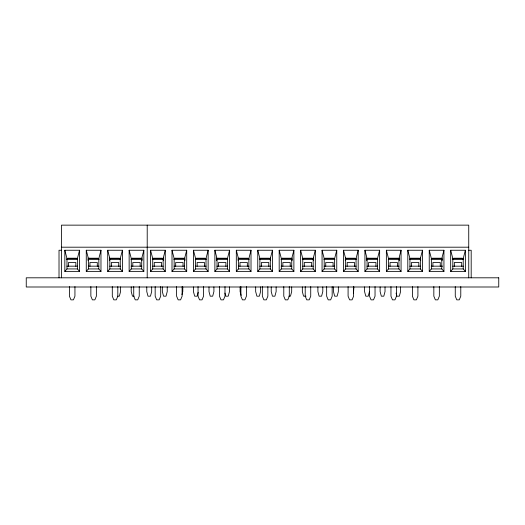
<?xml version="1.0" encoding="UTF-8"?>
<svg xmlns="http://www.w3.org/2000/svg" width="525" height="525" viewBox="0 0 525 525"><rect width="100%" height="100%" fill="white"/><g stroke="black" fill="none" stroke-linecap="round" stroke-linejoin="round"><path stroke-width="0.79" d="M79.531 271.379L77.392 268.931L77.392 258.517L79.531 250.254L64.831 250.254L64.831 271.379L79.531 271.379L79.531 250.254M100.971 271.379L98.825 268.931L98.825 258.517L100.971 250.254L86.271 250.254L86.271 271.379L100.971 271.379L100.971 250.254M122.404 271.379L120.258 268.931L120.258 258.517L122.404 250.254L107.704 250.254L107.704 271.379L122.404 271.379L122.404 250.254M143.837 271.379L141.697 268.931L141.697 258.517L143.837 250.254L129.143 250.254L129.143 271.379L143.837 271.379L143.837 250.254M165.277 271.379L163.131 268.931L163.131 258.517L165.277 250.254L150.577 250.254L150.577 271.379L165.277 271.379L165.277 250.254M186.71 271.379L184.564 268.931L184.564 258.517L186.71 250.254L172.01 250.254L172.01 271.379L186.71 271.379L186.71 250.254M208.143 271.379L206.003 268.931L206.003 258.517L208.143 250.254L193.449 250.254L193.449 271.379L208.143 271.379L208.143 250.254M229.582 271.379L227.437 268.931L227.437 258.517L229.582 250.254L214.882 250.254L214.882 271.379L229.582 271.379L229.582 250.254M251.016 271.379L248.876 268.931L248.876 258.517L251.016 250.254L236.316 250.254L236.316 271.379L251.016 271.379L251.016 250.254M272.455 271.379L270.309 268.931L270.309 258.517L272.455 250.254L257.755 250.254L257.755 271.379L272.455 271.379L272.455 250.254M293.888 271.379L291.743 268.931L291.743 258.517L293.888 250.254L279.188 250.254L279.188 271.379L293.888 271.379L293.888 250.254M315.322 271.379L313.182 268.931L313.182 258.517L315.322 250.254L300.622 250.254L300.622 271.379L315.322 271.379L315.322 250.254M336.761 271.379L334.615 268.931L334.615 258.517L336.761 250.254L322.061 250.254L322.061 271.379L336.761 271.379L336.761 250.254M358.194 271.379L356.048 268.931L356.048 258.517L358.194 250.254L343.494 250.254L343.494 271.379L358.194 271.379L358.194 250.254M379.627 271.379L377.488 268.931L377.488 258.517L379.627 250.254L364.934 250.254L364.934 271.379L379.627 271.379L379.627 250.254M401.067 271.379L398.921 268.931L398.921 258.517L401.067 250.254L386.367 250.254L386.367 271.379L401.067 271.379L401.067 250.254M422.5 271.379L420.354 268.931L420.354 258.517L422.5 250.254L407.8 250.254L407.8 271.379L422.5 271.379L422.5 250.254M443.933 271.379L441.794 268.931L441.794 258.517L443.933 250.254L429.24 250.254L429.24 271.379L443.933 271.379L443.933 250.254M465.373 271.379L463.227 268.931L463.227 258.517L465.373 250.254L450.673 250.254L450.673 271.379L465.373 271.379L465.373 250.254M181.972 294.656L182.792 291.592L182.792 286.906M198.142 292.359L197.124 296.185L194.67 296.185L193.449 291.592L193.449 286.906M353.496 293.121L353.909 286.906M369.462 291.592L368.242 296.185L365.787 296.185L364.567 291.592L364.567 286.906M64.831 271.379L66.977 268.931L66.977 258.517L64.831 250.254M86.271 271.379L88.41 268.931L88.41 258.517L86.271 250.254M107.704 271.379L109.85 268.931L109.85 258.517L107.704 250.254M129.143 271.379L131.283 268.931L131.283 258.517L129.143 250.254M150.577 271.379L152.722 268.931L152.722 258.517L150.577 250.254M172.01 271.379L174.156 268.931L174.156 258.517L172.01 250.254M193.449 271.379L195.589 268.931L195.589 258.517L193.449 250.254M214.882 271.379L217.028 268.931L217.028 258.517L214.882 250.254M236.316 271.379L238.462 268.931L238.462 258.517L236.316 250.254M257.755 271.379L259.895 268.931L259.895 258.517L257.755 250.254M279.188 271.379L281.334 268.931L281.334 258.517L279.188 250.254M300.622 271.379L302.767 268.931L302.767 258.517L300.622 250.254M322.061 271.379L324.201 268.931L324.201 258.517L322.061 250.254M343.494 271.379L345.64 268.931L345.64 258.517L343.494 250.254M364.934 271.379L367.073 268.931L367.073 258.517L364.934 250.254M386.367 271.379L388.513 268.931L388.513 258.517L386.367 250.254M407.8 271.379L409.946 268.931L409.946 258.517L407.8 250.254M429.24 271.379L431.379 268.931L431.379 258.517L429.24 250.254M450.673 271.379L452.819 268.931L452.819 258.517L450.673 250.254M67.082 259.028L67.896 258.215L76.473 258.215L77.287 259.028M195.694 259.028L196.507 258.215L205.085 258.215L205.898 259.028M324.306 259.028L325.119 258.215L333.697 258.215L334.51 259.028M431.484 259.028L432.298 258.215L440.875 258.215L442.096 259.435L431.077 259.435M452.917 259.028L453.738 258.215L462.308 258.215L463.129 259.028M61.464 247.19L468.74 247.19M61.464 250.254L59.017 250.254L59.017 277.81M468.74 250.254L471.188 250.254L471.188 277.81M66.977 258.517L77.392 258.517M88.41 258.517L98.825 258.517M109.85 258.517L120.258 258.517M131.283 258.517L141.697 258.517M152.722 258.517L163.131 258.517M174.156 258.517L184.564 258.517M195.589 258.517L206.003 258.517M217.028 258.517L227.437 258.517M238.462 258.517L248.876 258.517M259.895 258.517L270.309 258.517M281.334 258.517L291.743 258.517M302.767 258.517L313.182 258.517M324.201 258.517L334.615 258.517M345.64 258.517L356.048 258.517M367.073 258.517L377.488 258.517M388.513 258.517L398.921 258.517M409.946 258.517L420.354 258.517M431.379 258.517L441.794 258.517M452.819 258.517L463.227 258.517M66.668 259.435L77.693 259.435M195.287 259.435L206.305 259.435M323.899 259.435L334.924 259.435M452.511 259.435L463.536 259.435M66.878 266.175L77.49 266.175M88.312 266.175L98.93 266.175M109.745 266.175L120.363 266.175M131.184 266.175L141.796 266.175M152.618 266.175L163.236 266.175M174.051 266.175L184.669 266.175M195.49 266.175L206.102 266.175M216.923 266.175L227.542 266.175M238.357 266.175L248.975 266.175M259.796 266.175L270.408 266.175M281.229 266.175L291.848 266.175M302.669 266.175L313.281 266.175M324.102 266.175L334.72 266.175M345.535 266.175L356.153 266.175M366.975 266.175L377.587 266.175M388.408 266.175L399.026 266.175M409.841 266.175L420.459 266.175M431.281 266.175L442.713 266.175M452.714 266.175L463.332 266.175M66.977 268.931L77.392 268.931M88.41 268.931L98.825 268.931M109.85 268.931L120.258 268.931M131.283 268.931L141.697 268.931M152.722 268.931L163.131 268.931M174.156 268.931L184.564 268.931M195.589 268.931L206.003 268.931M217.028 268.931L227.437 268.931M238.462 268.931L248.876 268.931M259.895 268.931L270.309 268.931M281.334 268.931L291.743 268.931M302.767 268.931L313.182 268.931M324.201 268.931L334.615 268.931M345.64 268.931L356.048 268.931M367.073 268.931L377.488 268.931M388.513 268.931L398.921 268.931M409.946 268.931L420.354 268.931M431.379 268.931L441.794 268.931M452.819 268.931L463.227 268.931M117.705 296.185L119.339 296.185L120.566 291.592L120.566 286.906M134.078 296.185L132.451 296.185L131.224 291.592L131.224 286.906M288.822 296.185L290.456 296.185L291.683 291.592L291.683 286.906M306.016 296.185L303.562 296.185L302.341 291.592L302.341 286.906M396.086 293.121L396.9 296.185L399.348 296.185L400.575 291.592L400.575 286.906M241.139 295.418L240.115 291.592L240.115 286.906M224.969 293.121L225.783 296.185L228.231 296.185L229.458 291.592L229.458 286.906M468.74 277.81L468.74 225.14L61.464 225.14L61.464 277.81M461.698 266.326L461.698 262.5L454.348 262.5L454.348 266.326M460.779 286.598L460.779 296.185L459.257 299.86L456.789 299.86L455.267 296.185L455.267 286.598M442.096 257.965L442.096 260.662M440.258 266.326L440.258 262.5L432.915 262.5L432.915 266.326M439.346 286.598L439.346 296.185L437.824 299.86L435.356 299.86L433.834 296.185L433.834 286.598M420.663 257.965L420.663 260.662M418.825 266.326L418.825 262.5L411.475 262.5L411.475 266.326M417.907 286.598L417.907 296.185L416.384 299.86L413.917 299.86L412.394 296.185L412.394 286.598M399.23 257.965L399.23 260.662M397.392 266.326L397.392 262.5L390.042 262.5L390.042 266.326M396.473 286.598L396.473 296.185L394.951 299.86L392.483 299.86L390.961 296.185L390.961 286.598M385.022 286.906L385.022 291.592L383.795 296.185L381.347 296.185L380.12 291.592L380.12 286.906M375.952 266.326L375.952 262.5L368.609 262.5L368.609 266.326M375.034 286.598L375.034 296.185L373.511 299.86L371.044 299.86L369.521 296.185L369.521 286.598M366.772 257.965L366.772 260.662M354.519 266.326L354.519 262.5L347.169 262.5L347.169 266.326M353.601 286.598L353.601 296.185L352.078 299.86L349.611 299.86L348.088 296.185L348.088 286.598M345.332 257.965L345.332 260.662M338.349 286.906L338.349 291.592L337.129 296.185L334.674 296.185L333.454 291.592L333.454 286.906M333.086 266.326L333.086 262.5L325.736 262.5L325.736 266.326M332.168 286.598L332.168 296.185L330.645 299.86L328.178 299.86L326.655 296.185L326.655 286.598M322.796 286.906L322.796 291.592L321.569 296.185L319.121 296.185L317.894 291.592L317.894 286.906M313.484 257.965L313.484 260.662M311.647 266.326L311.647 262.5L304.297 262.5L304.297 266.326M310.728 286.598L310.728 296.185L309.205 299.86L306.738 299.86L305.215 296.185L305.215 286.598M292.051 257.965L292.051 260.662M290.213 266.326L290.213 262.5L282.863 262.5L282.863 266.326M289.295 286.598L289.295 296.185L287.772 299.86L285.305 299.86L283.782 296.185L283.782 286.598M276.124 286.906L276.124 291.592L274.903 296.185L272.455 296.185L271.228 291.592L271.228 286.906M270.618 257.965L270.618 260.662M268.78 266.326L268.78 262.5L261.43 262.5L261.43 266.326M267.862 286.598L267.862 296.185L266.339 299.86L263.872 299.86L262.349 296.185L262.349 286.598M260.571 286.906L260.571 291.592L259.343 296.185L256.896 296.185L255.668 291.592L255.668 286.906M247.341 266.326L247.341 262.5L239.991 262.5L239.991 266.326M246.422 286.598L246.422 296.185L244.899 299.86L242.432 299.86L240.909 296.185L240.909 286.598M238.153 257.965L238.153 260.662M225.907 266.326L225.907 262.5L218.558 262.5L218.558 266.326M224.989 286.598L224.989 296.185L223.466 299.86L220.999 299.86L219.476 296.185L219.476 286.598M216.72 257.965L216.72 260.662M213.905 286.906L213.905 291.592L212.677 296.185L210.23 296.185L209.002 291.592L209.002 286.906M204.468 266.326L204.468 262.5L197.124 262.5L197.124 266.326M203.549 286.598L203.549 296.185L202.033 299.86L199.566 299.86L198.043 296.185L198.043 286.598M184.872 257.965L184.872 260.662M183.035 266.326L183.035 262.5L175.685 262.5L175.685 266.326M182.116 286.598L182.116 296.185L180.593 299.86L178.126 299.86L176.603 296.185L176.603 286.598M167.232 286.906L167.232 291.592L166.012 296.185L163.557 296.185L162.337 291.592L162.337 286.906M163.439 257.965L163.439 260.662M161.602 266.326L161.602 262.5L154.252 262.5L154.252 266.326M160.683 286.598L160.683 296.185L159.16 299.86L156.693 299.86L155.17 296.185L155.17 286.598M151.679 286.906L151.679 291.592L150.452 296.185L148.004 296.185L146.777 291.592L146.777 286.906M147.21 225.14L147.21 277.81M141.999 257.965L141.999 260.662M140.162 266.326L140.162 262.5L132.812 262.5L132.812 266.326M139.243 286.598L139.243 296.185L137.721 299.86L135.253 299.86L133.731 296.185L133.731 286.598M118.729 266.326L118.729 262.5L111.379 262.5L111.379 266.326M117.81 286.598L117.81 296.185L116.287 299.86L113.82 299.86L112.297 296.185L112.297 286.598M109.541 257.965L109.541 260.662M97.296 266.326L97.296 262.5L89.946 262.5L89.946 266.326M96.377 286.598L96.377 296.185L94.854 299.86L92.387 299.86L90.864 296.185L90.864 286.598M88.108 257.965L88.108 260.662M75.856 266.326L75.856 262.5L68.506 262.5L68.506 266.326M74.937 286.598L74.937 296.185L73.415 299.86L70.947 299.86L69.425 296.185L69.425 286.598M89.329 258.215L88.108 259.435L99.133 259.435L97.906 258.215L89.329 258.215M110.768 258.215L109.541 259.435L120.566 259.435L119.339 258.215L110.768 258.215M132.202 258.215L130.981 259.435L141.999 259.435L140.779 258.215L132.202 258.215M153.641 258.215L152.414 259.435L163.439 259.435L162.212 258.215L153.641 258.215M175.074 258.215L173.847 259.435L184.872 259.435L183.645 258.215L175.074 258.215M217.947 258.215L216.72 259.435L227.745 259.435L226.518 258.215L217.947 258.215M239.38 258.215L238.153 259.435L249.178 259.435L247.957 258.215L239.38 258.215M260.813 258.215L259.593 259.435L270.618 259.435L269.391 258.215L260.813 258.215M282.253 258.215L281.026 259.435L292.051 259.435L290.824 258.215L282.253 258.215M303.686 258.215L302.459 259.435L313.484 259.435L312.263 258.215L303.686 258.215M346.559 258.215L345.332 259.435L356.357 259.435L355.13 258.215L346.559 258.215M367.992 258.215L366.772 259.435L377.79 259.435L376.569 258.215L367.992 258.215M389.432 258.215L388.205 259.435L399.23 259.435L398.002 258.215L389.432 258.215M410.865 258.215L409.638 259.435L420.663 259.435L419.436 258.215L410.865 258.215M498.75 277.81L26.25 277.81L26.25 286.998L498.75 286.998L498.75 277.81"/></g></svg>
